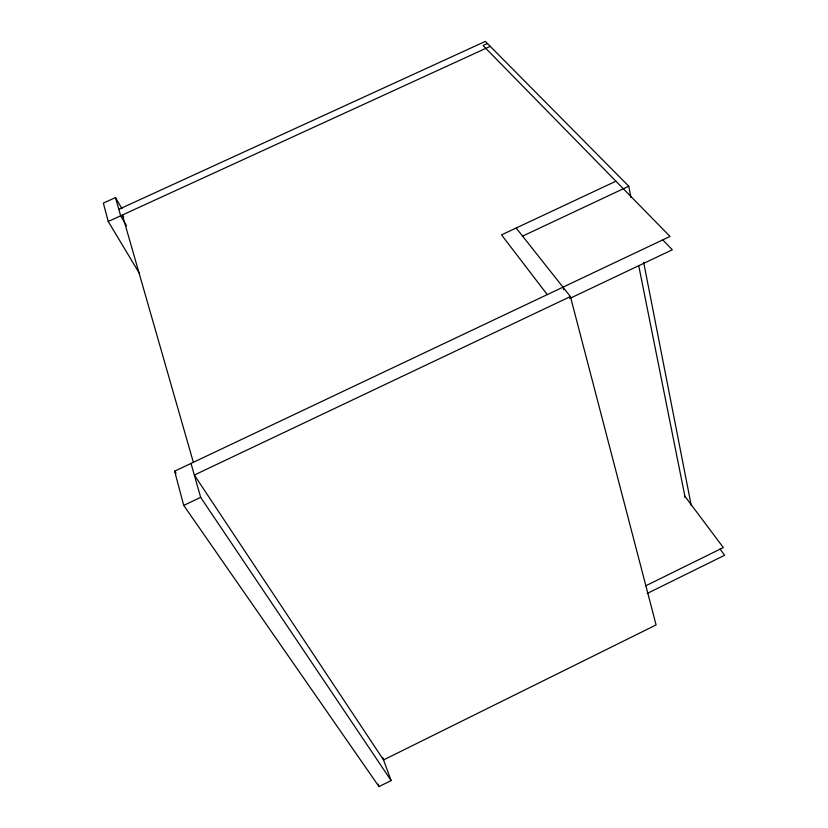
<?xml version="1.0" encoding="UTF-8"?>
<svg xmlns="http://www.w3.org/2000/svg" width="828" height="828" viewBox="0 0 828 828"><rect width="100%" height="100%" fill="white"/><g stroke="black" fill="none" stroke-linecap="round" stroke-linejoin="round"><path stroke-width="1.24" d="M487.433 43.511L483.024 45.519L670.028 236.435L174.636 471.184L183.733 505.401L379.007 786.6L391.126 780.576L382.66 757.516M645.705 585.82L723.33 547.567L684.642 495.941M647.144 593.49L724.645 555.257L720.018 549.057M570.409 296.559L194.321 475.044L383.55 759.928L656.086 624.933L570.409 296.559L516.175 228.011M569.602 298.535L672.315 249.777L662.431 239.551M183.733 505.401L200.655 497.349L191.02 463.421M615.928 181.197L501.53 234.883L547.256 294.613M522.582 236.115L628.762 186.207L630.988 197.623M118.808 209.329L485.343 41.4L628.762 186.207M139.539 273.571L108.24 221.5L490.238 46.337M121.985 208.728L115.465 197.571L103.355 203.119L108.24 221.5M174.636 471.184L176.095 473.316M200.655 497.349L391.126 780.576M126.539 225.816L120.65 215.808L115.465 197.571M123.662 217.102L122.42 215.001L193.359 462.314M378.137 784.168L379.007 786.6M562.978 287.161L563.64 289.655M638.792 265.964L685.149 497.576M643.646 262.279L691.287 505.691"/></g></svg>
